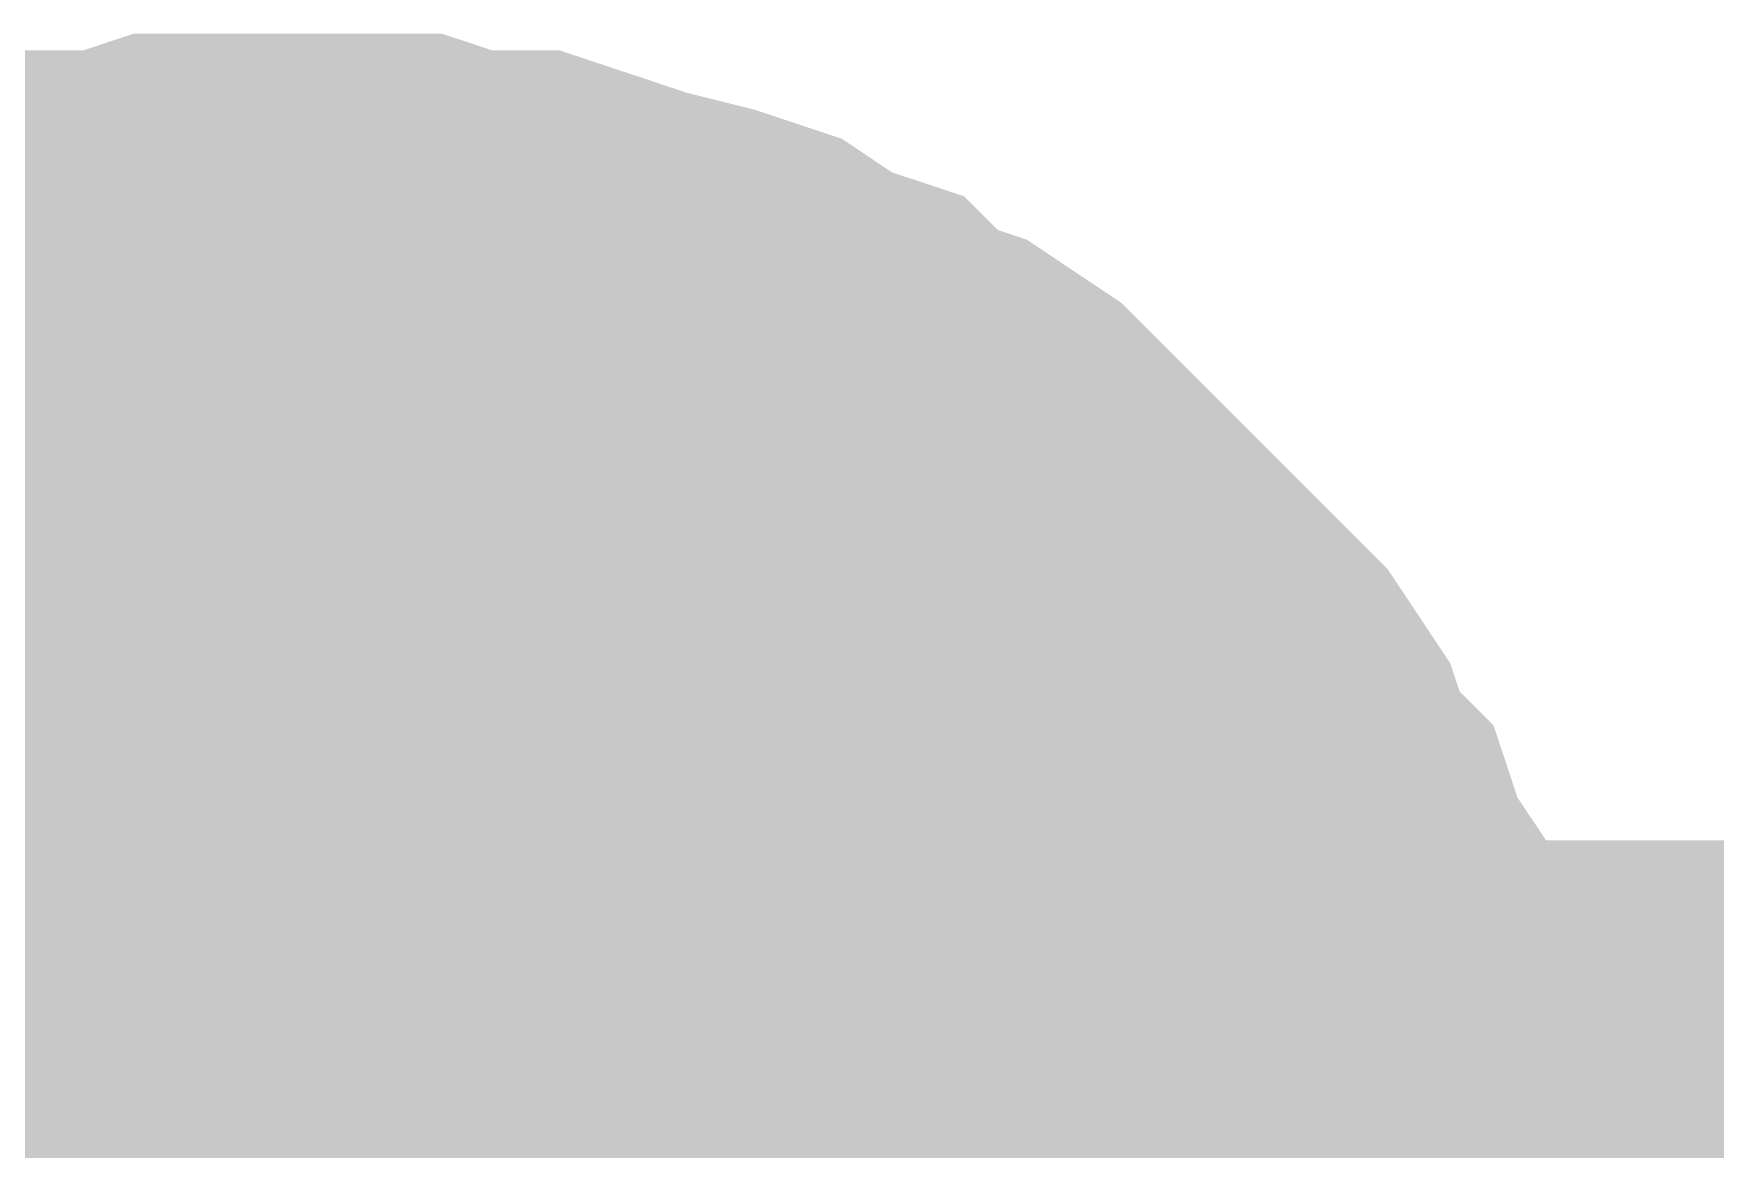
# Model space of a CAD drawing. Header units: inches. Extents: x 0 to 841, y 0 to 594.
# Drawn here: x 302.337 to 303.459, y 542.658 to 543.403 of the extents above; entities that cross this region are included whole.
import ezdxf

# ---------------------------------------------------------------- set-up
doc = ezdxf.new("R2010")
doc.units = ezdxf.units.IN
doc.layers.add('Sheet', color=255, linetype='Continuous')

msp = doc.modelspace()

# ---------------------------------------------------------------- linework, layer by layer
at = {"layer": 'Sheet'}
for points in [[(302.181, 543.1749, 0.2997, 0.2997, 0), (302.2147, 543.1974, 0.2997, 0.2997, 0), (302.2484, 543.2086, 0.2997, 0.2997, 0), (302.2821, 543.2198, 0.2997, 0.2997, 0), (302.3158, 543.2311, 0.2997, 0.2997, 0), (302.3495, 543.2423, 0.2997, 0.2997, 0), (302.3944, 543.2423, 0.2997, 0.2997, 0), (302.4281, 543.2535, 0.2997, 0.2997, 0), (302.473, 543.2535, 0.2997, 0.2997, 0), (302.5067, 543.2535, 0.2997, 0.2997, 0)], [(302.181, 543.1749, 0.2997, 0.2997, 0), (302.2147, 543.1974, 0.2997, 0.2997, 0), (302.2484, 543.2086, 0.2997, 0.2997, 0), (302.2821, 543.2198, 0.2997, 0.2997, 0), (302.3158, 543.2311, 0.2997, 0.2997, 0), (302.3495, 543.2423, 0.2997, 0.2997, 0), (302.3944, 543.2423, 0.2997, 0.2997, 0), (302.4281, 543.2535, 0.2997, 0.2997, 0), (302.473, 543.2535, 0.2997, 0.2997, 0), (302.5067, 543.2535, 0.2997, 0.2997, 0)], [(302.181, 543.1749, 0.2997, 0.2997, 0), (302.2147, 543.1974, 0.2997, 0.2997, 0), (302.2484, 543.2086, 0.2997, 0.2997, 0), (302.2821, 543.2198, 0.2997, 0.2997, 0), (302.3158, 543.2311, 0.2997, 0.2997, 0), (302.3495, 543.2423, 0.2997, 0.2997, 0), (302.3944, 543.2423, 0.2997, 0.2997, 0), (302.4281, 543.2535, 0.2997, 0.2997, 0), (302.473, 543.2535, 0.2997, 0.2997, 0), (302.5067, 543.2535, 0.2997, 0.2997, 0)], [(302.181, 543.1749, 0.2997, 0.2997, 0), (302.2147, 543.1974, 0.2997, 0.2997, 0), (302.2484, 543.2086, 0.2997, 0.2997, 0), (302.2821, 543.2198, 0.2997, 0.2997, 0), (302.3158, 543.2311, 0.2997, 0.2997, 0), (302.3495, 543.2423, 0.2997, 0.2997, 0), (302.3944, 543.2423, 0.2997, 0.2997, 0), (302.4281, 543.2535, 0.2997, 0.2997, 0), (302.473, 543.2535, 0.2997, 0.2997, 0), (302.5067, 543.2535, 0.2997, 0.2997, 0)], [(302.181, 543.1749, 0.2997, 0.2997, 0), (302.2147, 543.1974, 0.2997, 0.2997, 0), (302.2484, 543.2086, 0.2997, 0.2997, 0), (302.2821, 543.2198, 0.2997, 0.2997, 0), (302.3158, 543.2311, 0.2997, 0.2997, 0), (302.3495, 543.2423, 0.2997, 0.2997, 0), (302.3944, 543.2423, 0.2997, 0.2997, 0), (302.4281, 543.2535, 0.2997, 0.2997, 0), (302.473, 543.2535, 0.2997, 0.2997, 0), (302.5067, 543.2535, 0.2997, 0.2997, 0)], [(302.5067, 543.2535, 0.2997, 0.2997, 0), (302.5067, 543.2535, 0.2997, 0.2997, 0)], [(302.5067, 543.2535, 0.2997, 0.2997, 0), (302.5516, 543.2535, 0.2997, 0.2997, 0), (302.5853, 543.2535, 0.2997, 0.2997, 0), (302.619, 543.2423, 0.2997, 0.2997, 0), (302.6639, 543.2423, 0.2997, 0.2997, 0), (302.6976, 543.2311, 0.2997, 0.2997, 0), (302.7313, 543.2198, 0.2997, 0.2997, 0), (302.7762, 543.2086, 0.2997, 0.2997, 0), (302.8099, 543.1974, 0.2997, 0.2997, 0), (302.8435, 543.1749, 0.2997, 0.2997, 0), (302.8772, 543.1637, 0.2997, 0.2997, 0), (302.8997, 543.1412, 0.2997, 0.2997, 0), (302.9334, 543.13, 0.2997, 0.2997, 0), (302.9671, 543.1075, 0.2997, 0.2997, 0), (302.9895, 543.0851, 0.2997, 0.2997, 0), (303.0232, 543.0514, 0.2997, 0.2997, 0), (303.0457, 543.0289, 0.2997, 0.2997, 0), (303.0681, 543.0065, 0.2997, 0.2997, 0), (303.1018, 542.9728, 0.2997, 0.2997, 0), (303.1243, 542.9503, 0.2997, 0.2997, 0), (303.1467, 542.9166, 0.2997, 0.2997, 0), (303.158, 542.8829, 0.2997, 0.2997, 0), (303.1804, 542.8605, 0.2997, 0.2997, 0), (303.1916, 542.8268, 0.2997, 0.2997, 0), (303.2141, 542.7931, 0.2997, 0.2997, 0), (303.2253, 542.7594, 0.2997, 0.2997, 0), (303.2366, 542.7145, 0.2997, 0.2997, 0), (303.2478, 542.6808, 0.2997, 0.2997, 0), (303.259, 542.6471, 0.2997, 0.2997, 0), (303.259, 542.6022, 0.2997, 0.2997, 0), (303.2702, 542.5685, 0.2997, 0.2997, 0), (303.2702, 542.5348, 0.2997, 0.2997, 0), (303.2702, 542.4899, 0.2997, 0.2997, 0)], [(302.5067, 543.2535, 0.2997, 0.2997, 0), (302.5067, 543.2535, 0.2997, 0.2997, 0)], [(302.5067, 543.2535, 0.2997, 0.2997, 0), (302.5516, 543.2535, 0.2997, 0.2997, 0), (302.5853, 543.2535, 0.2997, 0.2997, 0), (302.619, 543.2423, 0.2997, 0.2997, 0), (302.6639, 543.2423, 0.2997, 0.2997, 0), (302.6976, 543.2311, 0.2997, 0.2997, 0), (302.7313, 543.2198, 0.2997, 0.2997, 0), (302.7762, 543.2086, 0.2997, 0.2997, 0), (302.8099, 543.1974, 0.2997, 0.2997, 0), (302.8435, 543.1749, 0.2997, 0.2997, 0), (302.8772, 543.1637, 0.2997, 0.2997, 0), (302.8997, 543.1412, 0.2997, 0.2997, 0), (302.9334, 543.13, 0.2997, 0.2997, 0), (302.9671, 543.1075, 0.2997, 0.2997, 0), (302.9895, 543.0851, 0.2997, 0.2997, 0), (303.0232, 543.0514, 0.2997, 0.2997, 0), (303.0457, 543.0289, 0.2997, 0.2997, 0), (303.0681, 543.0065, 0.2997, 0.2997, 0), (303.1018, 542.9728, 0.2997, 0.2997, 0), (303.1243, 542.9503, 0.2997, 0.2997, 0), (303.1467, 542.9166, 0.2997, 0.2997, 0), (303.158, 542.8829, 0.2997, 0.2997, 0), (303.1804, 542.8605, 0.2997, 0.2997, 0), (303.1916, 542.8268, 0.2997, 0.2997, 0), (303.2141, 542.7931, 0.2997, 0.2997, 0), (303.2253, 542.7594, 0.2997, 0.2997, 0), (303.2366, 542.7145, 0.2997, 0.2997, 0), (303.2478, 542.6808, 0.2997, 0.2997, 0), (303.259, 542.6471, 0.2997, 0.2997, 0), (303.259, 542.6022, 0.2997, 0.2997, 0), (303.2702, 542.5685, 0.2997, 0.2997, 0), (303.2702, 542.5348, 0.2997, 0.2997, 0), (303.2702, 542.4899, 0.2997, 0.2997, 0)], [(302.5067, 543.2535, 0.2997, 0.2997, 0), (302.5067, 543.2535, 0.2997, 0.2997, 0)], [(302.5067, 543.2535, 0.2997, 0.2997, 0), (302.5516, 543.2535, 0.2997, 0.2997, 0), (302.5853, 543.2535, 0.2997, 0.2997, 0), (302.619, 543.2423, 0.2997, 0.2997, 0), (302.6639, 543.2423, 0.2997, 0.2997, 0), (302.6976, 543.2311, 0.2997, 0.2997, 0), (302.7313, 543.2198, 0.2997, 0.2997, 0), (302.7762, 543.2086, 0.2997, 0.2997, 0), (302.8099, 543.1974, 0.2997, 0.2997, 0), (302.8435, 543.1749, 0.2997, 0.2997, 0), (302.8772, 543.1637, 0.2997, 0.2997, 0), (302.8997, 543.1412, 0.2997, 0.2997, 0), (302.9334, 543.13, 0.2997, 0.2997, 0), (302.9671, 543.1075, 0.2997, 0.2997, 0), (302.9895, 543.0851, 0.2997, 0.2997, 0), (303.0232, 543.0514, 0.2997, 0.2997, 0), (303.0457, 543.0289, 0.2997, 0.2997, 0), (303.0681, 543.0065, 0.2997, 0.2997, 0), (303.1018, 542.9728, 0.2997, 0.2997, 0), (303.1243, 542.9503, 0.2997, 0.2997, 0), (303.1467, 542.9166, 0.2997, 0.2997, 0), (303.158, 542.8829, 0.2997, 0.2997, 0), (303.1804, 542.8605, 0.2997, 0.2997, 0), (303.1916, 542.8268, 0.2997, 0.2997, 0), (303.2141, 542.7931, 0.2997, 0.2997, 0), (303.2253, 542.7594, 0.2997, 0.2997, 0), (303.2366, 542.7145, 0.2997, 0.2997, 0), (303.2478, 542.6808, 0.2997, 0.2997, 0), (303.259, 542.6471, 0.2997, 0.2997, 0), (303.259, 542.6022, 0.2997, 0.2997, 0), (303.2702, 542.5685, 0.2997, 0.2997, 0), (303.2702, 542.5348, 0.2997, 0.2997, 0), (303.2702, 542.4899, 0.2997, 0.2997, 0)], [(302.5067, 543.2535, 0.2997, 0.2997, 0), (302.5067, 543.2535, 0.2997, 0.2997, 0)], [(302.5067, 543.2535, 0.2997, 0.2997, 0), (302.5516, 543.2535, 0.2997, 0.2997, 0), (302.5853, 543.2535, 0.2997, 0.2997, 0), (302.619, 543.2423, 0.2997, 0.2997, 0), (302.6639, 543.2423, 0.2997, 0.2997, 0), (302.6976, 543.2311, 0.2997, 0.2997, 0), (302.7313, 543.2198, 0.2997, 0.2997, 0), (302.7762, 543.2086, 0.2997, 0.2997, 0), (302.8099, 543.1974, 0.2997, 0.2997, 0), (302.8435, 543.1749, 0.2997, 0.2997, 0), (302.8772, 543.1637, 0.2997, 0.2997, 0), (302.8997, 543.1412, 0.2997, 0.2997, 0), (302.9334, 543.13, 0.2997, 0.2997, 0), (302.9671, 543.1075, 0.2997, 0.2997, 0), (302.9895, 543.0851, 0.2997, 0.2997, 0), (303.0232, 543.0514, 0.2997, 0.2997, 0), (303.0457, 543.0289, 0.2997, 0.2997, 0), (303.0681, 543.0065, 0.2997, 0.2997, 0), (303.1018, 542.9728, 0.2997, 0.2997, 0), (303.1243, 542.9503, 0.2997, 0.2997, 0), (303.1467, 542.9166, 0.2997, 0.2997, 0), (303.158, 542.8829, 0.2997, 0.2997, 0), (303.1804, 542.8605, 0.2997, 0.2997, 0), (303.1916, 542.8268, 0.2997, 0.2997, 0), (303.2141, 542.7931, 0.2997, 0.2997, 0), (303.2253, 542.7594, 0.2997, 0.2997, 0), (303.2366, 542.7145, 0.2997, 0.2997, 0), (303.2478, 542.6808, 0.2997, 0.2997, 0), (303.259, 542.6471, 0.2997, 0.2997, 0), (303.259, 542.6022, 0.2997, 0.2997, 0), (303.2702, 542.5685, 0.2997, 0.2997, 0), (303.2702, 542.5348, 0.2997, 0.2997, 0), (303.2702, 542.4899, 0.2997, 0.2997, 0)], [(302.5067, 543.2535, 0.2997, 0.2997, 0), (302.5067, 543.2535, 0.2997, 0.2997, 0)], [(302.5067, 543.2535, 0.2997, 0.2997, 0), (302.5516, 543.2535, 0.2997, 0.2997, 0), (302.5853, 543.2535, 0.2997, 0.2997, 0), (302.619, 543.2423, 0.2997, 0.2997, 0), (302.6639, 543.2423, 0.2997, 0.2997, 0), (302.6976, 543.2311, 0.2997, 0.2997, 0), (302.7313, 543.2198, 0.2997, 0.2997, 0), (302.7762, 543.2086, 0.2997, 0.2997, 0), (302.8099, 543.1974, 0.2997, 0.2997, 0), (302.8435, 543.1749, 0.2997, 0.2997, 0), (302.8772, 543.1637, 0.2997, 0.2997, 0), (302.8997, 543.1412, 0.2997, 0.2997, 0), (302.9334, 543.13, 0.2997, 0.2997, 0), (302.9671, 543.1075, 0.2997, 0.2997, 0), (302.9895, 543.0851, 0.2997, 0.2997, 0), (303.0232, 543.0514, 0.2997, 0.2997, 0), (303.0457, 543.0289, 0.2997, 0.2997, 0), (303.0681, 543.0065, 0.2997, 0.2997, 0), (303.1018, 542.9728, 0.2997, 0.2997, 0), (303.1243, 542.9503, 0.2997, 0.2997, 0), (303.1467, 542.9166, 0.2997, 0.2997, 0), (303.158, 542.8829, 0.2997, 0.2997, 0), (303.1804, 542.8605, 0.2997, 0.2997, 0), (303.1916, 542.8268, 0.2997, 0.2997, 0), (303.2141, 542.7931, 0.2997, 0.2997, 0), (303.2253, 542.7594, 0.2997, 0.2997, 0), (303.2366, 542.7145, 0.2997, 0.2997, 0), (303.2478, 542.6808, 0.2997, 0.2997, 0), (303.259, 542.6471, 0.2997, 0.2997, 0), (303.259, 542.6022, 0.2997, 0.2997, 0), (303.2702, 542.5685, 0.2997, 0.2997, 0), (303.2702, 542.5348, 0.2997, 0.2997, 0), (303.2702, 542.4899, 0.2997, 0.2997, 0)], [(302.2821, 543.2198, 0.0991, 0.0991, 0), (302.3158, 543.2311, 0.0991, 0.0991, 0), (302.3495, 543.2423, 0.0991, 0.0991, 0), (302.3944, 543.2423, 0.0991, 0.0991, 0), (302.4281, 543.2535, 0.0991, 0.0991, 0), (302.473, 543.2535, 0.0991, 0.0991, 0), (302.5067, 543.2535, 0.0991, 0.0991, 0)], [(302.2821, 543.2198, 0.0991, 0.0991, 0), (302.3158, 543.2311, 0.0991, 0.0991, 0), (302.3495, 543.2423, 0.0991, 0.0991, 0), (302.3944, 543.2423, 0.0991, 0.0991, 0), (302.4281, 543.2535, 0.0991, 0.0991, 0), (302.473, 543.2535, 0.0991, 0.0991, 0), (302.5067, 543.2535, 0.0991, 0.0991, 0)], [(302.2821, 543.2198, 0.0991, 0.0991, 0), (302.3158, 543.2311, 0.0991, 0.0991, 0), (302.3495, 543.2423, 0.0991, 0.0991, 0), (302.3944, 543.2423, 0.0991, 0.0991, 0), (302.4281, 543.2535, 0.0991, 0.0991, 0), (302.473, 543.2535, 0.0991, 0.0991, 0), (302.5067, 543.2535, 0.0991, 0.0991, 0)], [(302.2821, 543.2198, 0.0991, 0.0991, 0), (302.3158, 543.2311, 0.0991, 0.0991, 0), (302.3495, 543.2423, 0.0991, 0.0991, 0), (302.3944, 543.2423, 0.0991, 0.0991, 0), (302.4281, 543.2535, 0.0991, 0.0991, 0), (302.473, 543.2535, 0.0991, 0.0991, 0), (302.5067, 543.2535, 0.0991, 0.0991, 0)], [(302.2821, 543.2198, 0.0991, 0.0991, 0), (302.3158, 543.2311, 0.0991, 0.0991, 0), (302.3495, 543.2423, 0.0991, 0.0991, 0), (302.3944, 543.2423, 0.0991, 0.0991, 0), (302.4281, 543.2535, 0.0991, 0.0991, 0), (302.473, 543.2535, 0.0991, 0.0991, 0), (302.5067, 543.2535, 0.0991, 0.0991, 0)], [(302.5067, 543.2535, 0.0991, 0.0991, 0), (302.5067, 543.2535, 0.0991, 0.0991, 0)], [(302.5067, 543.2535, 0.0991, 0.0991, 0), (302.5516, 543.2535, 0.0991, 0.0991, 0), (302.5853, 543.2535, 0.0991, 0.0991, 0), (302.619, 543.2423, 0.0991, 0.0991, 0), (302.6639, 543.2423, 0.0991, 0.0991, 0), (302.6976, 543.2311, 0.0991, 0.0991, 0), (302.7313, 543.2198, 0.0991, 0.0991, 0), (302.7762, 543.2086, 0.0991, 0.0991, 0), (302.8099, 543.1974, 0.0991, 0.0991, 0), (302.8435, 543.1749, 0.0991, 0.0991, 0), (302.8772, 543.1637, 0.0991, 0.0991, 0), (302.8997, 543.1412, 0.0991, 0.0991, 0), (302.9334, 543.13, 0.0991, 0.0991, 0), (302.9671, 543.1075, 0.0991, 0.0991, 0), (302.9895, 543.0851, 0.0991, 0.0991, 0), (303.0232, 543.0514, 0.0991, 0.0991, 0), (303.0457, 543.0289, 0.0991, 0.0991, 0), (303.0681, 543.0065, 0.0991, 0.0991, 0), (303.1018, 542.9728, 0.0991, 0.0991, 0), (303.1243, 542.9503, 0.0991, 0.0991, 0), (303.1467, 542.9166, 0.0991, 0.0991, 0), (303.158, 542.8829, 0.0991, 0.0991, 0), (303.1804, 542.8605, 0.0991, 0.0991, 0), (303.1916, 542.8268, 0.0991, 0.0991, 0), (303.2141, 542.7931, 0.0991, 0.0991, 0), (303.2253, 542.7594, 0.0991, 0.0991, 0), (303.2366, 542.7145, 0.0991, 0.0991, 0), (303.2478, 542.6808, 0.0991, 0.0991, 0), (303.259, 542.6471, 0.0991, 0.0991, 0), (303.259, 542.6022, 0.0991, 0.0991, 0)], [(302.5067, 543.2535, 0.0991, 0.0991, 0), (302.5067, 543.2535, 0.0991, 0.0991, 0)], [(302.5067, 543.2535, 0.0991, 0.0991, 0), (302.5516, 543.2535, 0.0991, 0.0991, 0), (302.5853, 543.2535, 0.0991, 0.0991, 0), (302.619, 543.2423, 0.0991, 0.0991, 0), (302.6639, 543.2423, 0.0991, 0.0991, 0), (302.6976, 543.2311, 0.0991, 0.0991, 0), (302.7313, 543.2198, 0.0991, 0.0991, 0), (302.7762, 543.2086, 0.0991, 0.0991, 0), (302.8099, 543.1974, 0.0991, 0.0991, 0), (302.8435, 543.1749, 0.0991, 0.0991, 0), (302.8772, 543.1637, 0.0991, 0.0991, 0), (302.8997, 543.1412, 0.0991, 0.0991, 0), (302.9334, 543.13, 0.0991, 0.0991, 0), (302.9671, 543.1075, 0.0991, 0.0991, 0), (302.9895, 543.0851, 0.0991, 0.0991, 0), (303.0232, 543.0514, 0.0991, 0.0991, 0), (303.0457, 543.0289, 0.0991, 0.0991, 0), (303.0681, 543.0065, 0.0991, 0.0991, 0), (303.1018, 542.9728, 0.0991, 0.0991, 0), (303.1243, 542.9503, 0.0991, 0.0991, 0), (303.1467, 542.9166, 0.0991, 0.0991, 0), (303.158, 542.8829, 0.0991, 0.0991, 0), (303.1804, 542.8605, 0.0991, 0.0991, 0), (303.1916, 542.8268, 0.0991, 0.0991, 0), (303.2141, 542.7931, 0.0991, 0.0991, 0), (303.2253, 542.7594, 0.0991, 0.0991, 0), (303.2366, 542.7145, 0.0991, 0.0991, 0), (303.2478, 542.6808, 0.0991, 0.0991, 0), (303.259, 542.6471, 0.0991, 0.0991, 0), (303.259, 542.6022, 0.0991, 0.0991, 0)], [(302.5067, 543.2535, 0.0991, 0.0991, 0), (302.5067, 543.2535, 0.0991, 0.0991, 0)], [(302.5067, 543.2535, 0.0991, 0.0991, 0), (302.5516, 543.2535, 0.0991, 0.0991, 0), (302.5853, 543.2535, 0.0991, 0.0991, 0), (302.619, 543.2423, 0.0991, 0.0991, 0), (302.6639, 543.2423, 0.0991, 0.0991, 0), (302.6976, 543.2311, 0.0991, 0.0991, 0), (302.7313, 543.2198, 0.0991, 0.0991, 0), (302.7762, 543.2086, 0.0991, 0.0991, 0), (302.8099, 543.1974, 0.0991, 0.0991, 0), (302.8435, 543.1749, 0.0991, 0.0991, 0), (302.8772, 543.1637, 0.0991, 0.0991, 0), (302.8997, 543.1412, 0.0991, 0.0991, 0), (302.9334, 543.13, 0.0991, 0.0991, 0), (302.9671, 543.1075, 0.0991, 0.0991, 0), (302.9895, 543.0851, 0.0991, 0.0991, 0), (303.0232, 543.0514, 0.0991, 0.0991, 0), (303.0457, 543.0289, 0.0991, 0.0991, 0), (303.0681, 543.0065, 0.0991, 0.0991, 0), (303.1018, 542.9728, 0.0991, 0.0991, 0), (303.1243, 542.9503, 0.0991, 0.0991, 0), (303.1467, 542.9166, 0.0991, 0.0991, 0), (303.158, 542.8829, 0.0991, 0.0991, 0), (303.1804, 542.8605, 0.0991, 0.0991, 0), (303.1916, 542.8268, 0.0991, 0.0991, 0), (303.2141, 542.7931, 0.0991, 0.0991, 0), (303.2253, 542.7594, 0.0991, 0.0991, 0), (303.2366, 542.7145, 0.0991, 0.0991, 0), (303.2478, 542.6808, 0.0991, 0.0991, 0), (303.259, 542.6471, 0.0991, 0.0991, 0), (303.259, 542.6022, 0.0991, 0.0991, 0)], [(302.5067, 543.2535, 0.0991, 0.0991, 0), (302.5067, 543.2535, 0.0991, 0.0991, 0)], [(302.5067, 543.2535, 0.0991, 0.0991, 0), (302.5516, 543.2535, 0.0991, 0.0991, 0), (302.5853, 543.2535, 0.0991, 0.0991, 0), (302.619, 543.2423, 0.0991, 0.0991, 0), (302.6639, 543.2423, 0.0991, 0.0991, 0), (302.6976, 543.2311, 0.0991, 0.0991, 0), (302.7313, 543.2198, 0.0991, 0.0991, 0), (302.7762, 543.2086, 0.0991, 0.0991, 0), (302.8099, 543.1974, 0.0991, 0.0991, 0), (302.8435, 543.1749, 0.0991, 0.0991, 0), (302.8772, 543.1637, 0.0991, 0.0991, 0), (302.8997, 543.1412, 0.0991, 0.0991, 0), (302.9334, 543.13, 0.0991, 0.0991, 0), (302.9671, 543.1075, 0.0991, 0.0991, 0), (302.9895, 543.0851, 0.0991, 0.0991, 0), (303.0232, 543.0514, 0.0991, 0.0991, 0), (303.0457, 543.0289, 0.0991, 0.0991, 0), (303.0681, 543.0065, 0.0991, 0.0991, 0), (303.1018, 542.9728, 0.0991, 0.0991, 0), (303.1243, 542.9503, 0.0991, 0.0991, 0), (303.1467, 542.9166, 0.0991, 0.0991, 0), (303.158, 542.8829, 0.0991, 0.0991, 0), (303.1804, 542.8605, 0.0991, 0.0991, 0), (303.1916, 542.8268, 0.0991, 0.0991, 0), (303.2141, 542.7931, 0.0991, 0.0991, 0), (303.2253, 542.7594, 0.0991, 0.0991, 0), (303.2366, 542.7145, 0.0991, 0.0991, 0), (303.2478, 542.6808, 0.0991, 0.0991, 0), (303.259, 542.6471, 0.0991, 0.0991, 0), (303.259, 542.6022, 0.0991, 0.0991, 0)], [(302.5067, 543.2535, 0.0991, 0.0991, 0), (302.5067, 543.2535, 0.0991, 0.0991, 0)], [(302.5067, 543.2535, 0.0991, 0.0991, 0), (302.5516, 543.2535, 0.0991, 0.0991, 0), (302.5853, 543.2535, 0.0991, 0.0991, 0), (302.619, 543.2423, 0.0991, 0.0991, 0), (302.6639, 543.2423, 0.0991, 0.0991, 0), (302.6976, 543.2311, 0.0991, 0.0991, 0), (302.7313, 543.2198, 0.0991, 0.0991, 0), (302.7762, 543.2086, 0.0991, 0.0991, 0), (302.8099, 543.1974, 0.0991, 0.0991, 0), (302.8435, 543.1749, 0.0991, 0.0991, 0), (302.8772, 543.1637, 0.0991, 0.0991, 0), (302.8997, 543.1412, 0.0991, 0.0991, 0), (302.9334, 543.13, 0.0991, 0.0991, 0), (302.9671, 543.1075, 0.0991, 0.0991, 0), (302.9895, 543.0851, 0.0991, 0.0991, 0), (303.0232, 543.0514, 0.0991, 0.0991, 0), (303.0457, 543.0289, 0.0991, 0.0991, 0), (303.0681, 543.0065, 0.0991, 0.0991, 0), (303.1018, 542.9728, 0.0991, 0.0991, 0), (303.1243, 542.9503, 0.0991, 0.0991, 0), (303.1467, 542.9166, 0.0991, 0.0991, 0), (303.158, 542.8829, 0.0991, 0.0991, 0), (303.1804, 542.8605, 0.0991, 0.0991, 0), (303.1916, 542.8268, 0.0991, 0.0991, 0), (303.2141, 542.7931, 0.0991, 0.0991, 0), (303.2253, 542.7594, 0.0991, 0.0991, 0), (303.2366, 542.7145, 0.0991, 0.0991, 0), (303.2478, 542.6808, 0.0991, 0.0991, 0), (303.259, 542.6471, 0.0991, 0.0991, 0), (303.259, 542.6022, 0.0991, 0.0991, 0)], [(302.1698, 542.8717, 0.2997, 0.2997, 0), (302.1923, 542.8829, 0.2997, 0.2997, 0), (302.2035, 542.9054, 0.2997, 0.2997, 0), (302.226, 542.9166, 0.2997, 0.2997, 0), (302.2484, 542.9279, 0.2997, 0.2997, 0), (302.2709, 542.9391, 0.2997, 0.2997, 0), (302.2933, 542.9503, 0.2997, 0.2997, 0), (302.3158, 542.9615, 0.2997, 0.2997, 0), (302.3382, 542.9728, 0.2997, 0.2997, 0), (302.3607, 542.984, 0.2997, 0.2997, 0), (302.3832, 542.9952, 0.2997, 0.2997, 0), (302.4056, 542.9952, 0.2997, 0.2997, 0), (302.4281, 542.9952, 0.2997, 0.2997, 0), (302.4618, 543.0065, 0.2997, 0.2997, 0), (302.4842, 543.0065, 0.2997, 0.2997, 0), (302.5067, 543.0065, 0.2997, 0.2997, 0)], [(302.1698, 542.8717, 0.2997, 0.2997, 0), (302.1923, 542.8829, 0.2997, 0.2997, 0), (302.2035, 542.9054, 0.2997, 0.2997, 0), (302.226, 542.9166, 0.2997, 0.2997, 0), (302.2484, 542.9279, 0.2997, 0.2997, 0), (302.2709, 542.9391, 0.2997, 0.2997, 0), (302.2933, 542.9503, 0.2997, 0.2997, 0), (302.3158, 542.9615, 0.2997, 0.2997, 0), (302.3382, 542.9728, 0.2997, 0.2997, 0), (302.3607, 542.984, 0.2997, 0.2997, 0), (302.3832, 542.9952, 0.2997, 0.2997, 0), (302.4056, 542.9952, 0.2997, 0.2997, 0), (302.4281, 542.9952, 0.2997, 0.2997, 0), (302.4618, 543.0065, 0.2997, 0.2997, 0), (302.4842, 543.0065, 0.2997, 0.2997, 0), (302.5067, 543.0065, 0.2997, 0.2997, 0)], [(302.1698, 542.8717, 0.2997, 0.2997, 0), (302.1923, 542.8829, 0.2997, 0.2997, 0), (302.2035, 542.9054, 0.2997, 0.2997, 0), (302.226, 542.9166, 0.2997, 0.2997, 0), (302.2484, 542.9279, 0.2997, 0.2997, 0), (302.2709, 542.9391, 0.2997, 0.2997, 0), (302.2933, 542.9503, 0.2997, 0.2997, 0), (302.3158, 542.9615, 0.2997, 0.2997, 0), (302.3382, 542.9728, 0.2997, 0.2997, 0), (302.3607, 542.984, 0.2997, 0.2997, 0), (302.3832, 542.9952, 0.2997, 0.2997, 0), (302.4056, 542.9952, 0.2997, 0.2997, 0), (302.4281, 542.9952, 0.2997, 0.2997, 0), (302.4618, 543.0065, 0.2997, 0.2997, 0), (302.4842, 543.0065, 0.2997, 0.2997, 0), (302.5067, 543.0065, 0.2997, 0.2997, 0)], [(302.5067, 543.0065, 0.2997, 0.2997, 0), (302.5067, 543.0065, 0.2997, 0.2997, 0)], [(302.5067, 543.0065, 0.2997, 0.2997, 0), (302.5291, 543.0065, 0.2997, 0.2997, 0), (302.5628, 543.0065, 0.2997, 0.2997, 0), (302.5853, 542.9952, 0.2997, 0.2997, 0), (302.6077, 542.9952, 0.2997, 0.2997, 0), (302.6302, 542.9952, 0.2997, 0.2997, 0), (302.6639, 542.984, 0.2997, 0.2997, 0), (302.6863, 542.9728, 0.2997, 0.2997, 0), (302.7088, 542.9615, 0.2997, 0.2997, 0), (302.7313, 542.9503, 0.2997, 0.2997, 0), (302.7537, 542.9391, 0.2997, 0.2997, 0), (302.7762, 542.9279, 0.2997, 0.2997, 0), (302.7986, 542.9166, 0.2997, 0.2997, 0), (302.8099, 542.9054, 0.2997, 0.2997, 0), (302.8323, 542.8829, 0.2997, 0.2997, 0), (302.8548, 542.8717, 0.2997, 0.2997, 0), (302.866, 542.8493, 0.2997, 0.2997, 0), (302.8885, 542.838, 0.2997, 0.2997, 0), (302.8997, 542.8156, 0.2997, 0.2997, 0), (302.9221, 542.7931, 0.2997, 0.2997, 0), (302.9334, 542.7819, 0.2997, 0.2997, 0), (302.9446, 542.7594, 0.2997, 0.2997, 0), (302.9558, 542.737, 0.2997, 0.2997, 0), (302.9671, 542.7145, 0.2997, 0.2997, 0), (302.9783, 542.692, 0.2997, 0.2997, 0), (302.9895, 542.6696, 0.2997, 0.2997, 0), (303.0007, 542.6471, 0.2997, 0.2997, 0), (303.012, 542.6134, 0.2997, 0.2997, 0), (303.012, 542.591, 0.2997, 0.2997, 0), (303.012, 542.5685, 0.2997, 0.2997, 0), (303.0232, 542.5461, 0.2997, 0.2997, 0), (303.0232, 542.5124, 0.2997, 0.2997, 0), (303.0232, 542.4899, 0.2997, 0.2997, 0)], [(302.5067, 543.0065, 0.2997, 0.2997, 0), (302.5067, 543.0065, 0.2997, 0.2997, 0)], [(302.5067, 543.0065, 0.2997, 0.2997, 0), (302.5291, 543.0065, 0.2997, 0.2997, 0), (302.5628, 543.0065, 0.2997, 0.2997, 0), (302.5853, 542.9952, 0.2997, 0.2997, 0), (302.6077, 542.9952, 0.2997, 0.2997, 0), (302.6302, 542.9952, 0.2997, 0.2997, 0), (302.6639, 542.984, 0.2997, 0.2997, 0), (302.6863, 542.9728, 0.2997, 0.2997, 0), (302.7088, 542.9615, 0.2997, 0.2997, 0), (302.7313, 542.9503, 0.2997, 0.2997, 0), (302.7537, 542.9391, 0.2997, 0.2997, 0), (302.7762, 542.9279, 0.2997, 0.2997, 0), (302.7986, 542.9166, 0.2997, 0.2997, 0), (302.8099, 542.9054, 0.2997, 0.2997, 0), (302.8323, 542.8829, 0.2997, 0.2997, 0), (302.8548, 542.8717, 0.2997, 0.2997, 0), (302.866, 542.8493, 0.2997, 0.2997, 0), (302.8885, 542.838, 0.2997, 0.2997, 0), (302.8997, 542.8156, 0.2997, 0.2997, 0), (302.9221, 542.7931, 0.2997, 0.2997, 0), (302.9334, 542.7819, 0.2997, 0.2997, 0), (302.9446, 542.7594, 0.2997, 0.2997, 0), (302.9558, 542.737, 0.2997, 0.2997, 0), (302.9671, 542.7145, 0.2997, 0.2997, 0), (302.9783, 542.692, 0.2997, 0.2997, 0), (302.9895, 542.6696, 0.2997, 0.2997, 0), (303.0007, 542.6471, 0.2997, 0.2997, 0), (303.012, 542.6134, 0.2997, 0.2997, 0), (303.012, 542.591, 0.2997, 0.2997, 0), (303.012, 542.5685, 0.2997, 0.2997, 0), (303.0232, 542.5461, 0.2997, 0.2997, 0), (303.0232, 542.5124, 0.2997, 0.2997, 0), (303.0232, 542.4899, 0.2997, 0.2997, 0)], [(302.5067, 543.0065, 0.2997, 0.2997, 0), (302.5067, 543.0065, 0.2997, 0.2997, 0)], [(302.5067, 543.0065, 0.2997, 0.2997, 0), (302.5291, 543.0065, 0.2997, 0.2997, 0), (302.5628, 543.0065, 0.2997, 0.2997, 0), (302.5853, 542.9952, 0.2997, 0.2997, 0), (302.6077, 542.9952, 0.2997, 0.2997, 0), (302.6302, 542.9952, 0.2997, 0.2997, 0), (302.6639, 542.984, 0.2997, 0.2997, 0), (302.6863, 542.9728, 0.2997, 0.2997, 0), (302.7088, 542.9615, 0.2997, 0.2997, 0), (302.7313, 542.9503, 0.2997, 0.2997, 0), (302.7537, 542.9391, 0.2997, 0.2997, 0), (302.7762, 542.9279, 0.2997, 0.2997, 0), (302.7986, 542.9166, 0.2997, 0.2997, 0), (302.8099, 542.9054, 0.2997, 0.2997, 0), (302.8323, 542.8829, 0.2997, 0.2997, 0), (302.8548, 542.8717, 0.2997, 0.2997, 0), (302.866, 542.8493, 0.2997, 0.2997, 0), (302.8885, 542.838, 0.2997, 0.2997, 0), (302.8997, 542.8156, 0.2997, 0.2997, 0), (302.9221, 542.7931, 0.2997, 0.2997, 0), (302.9334, 542.7819, 0.2997, 0.2997, 0), (302.9446, 542.7594, 0.2997, 0.2997, 0), (302.9558, 542.737, 0.2997, 0.2997, 0), (302.9671, 542.7145, 0.2997, 0.2997, 0), (302.9783, 542.692, 0.2997, 0.2997, 0), (302.9895, 542.6696, 0.2997, 0.2997, 0), (303.0007, 542.6471, 0.2997, 0.2997, 0), (303.012, 542.6134, 0.2997, 0.2997, 0), (303.012, 542.591, 0.2997, 0.2997, 0), (303.012, 542.5685, 0.2997, 0.2997, 0), (303.0232, 542.5461, 0.2997, 0.2997, 0), (303.0232, 542.5124, 0.2997, 0.2997, 0), (303.0232, 542.4899, 0.2997, 0.2997, 0)], [(302.2709, 542.9391, 0.0991, 0.0991, 0), (302.2933, 542.9503, 0.0991, 0.0991, 0), (302.3158, 542.9615, 0.0991, 0.0991, 0), (302.3382, 542.9728, 0.0991, 0.0991, 0), (302.3607, 542.984, 0.0991, 0.0991, 0), (302.3832, 542.9952, 0.0991, 0.0991, 0), (302.4056, 542.9952, 0.0991, 0.0991, 0), (302.4281, 542.9952, 0.0991, 0.0991, 0), (302.4618, 543.0065, 0.0991, 0.0991, 0), (302.4842, 543.0065, 0.0991, 0.0991, 0), (302.5067, 543.0065, 0.0991, 0.0991, 0)], [(302.2709, 542.9391, 0.0991, 0.0991, 0), (302.2933, 542.9503, 0.0991, 0.0991, 0), (302.3158, 542.9615, 0.0991, 0.0991, 0), (302.3382, 542.9728, 0.0991, 0.0991, 0), (302.3607, 542.984, 0.0991, 0.0991, 0), (302.3832, 542.9952, 0.0991, 0.0991, 0), (302.4056, 542.9952, 0.0991, 0.0991, 0), (302.4281, 542.9952, 0.0991, 0.0991, 0), (302.4618, 543.0065, 0.0991, 0.0991, 0), (302.4842, 543.0065, 0.0991, 0.0991, 0), (302.5067, 543.0065, 0.0991, 0.0991, 0)], [(302.2709, 542.9391, 0.0991, 0.0991, 0), (302.2933, 542.9503, 0.0991, 0.0991, 0), (302.3158, 542.9615, 0.0991, 0.0991, 0), (302.3382, 542.9728, 0.0991, 0.0991, 0), (302.3607, 542.984, 0.0991, 0.0991, 0), (302.3832, 542.9952, 0.0991, 0.0991, 0), (302.4056, 542.9952, 0.0991, 0.0991, 0), (302.4281, 542.9952, 0.0991, 0.0991, 0), (302.4618, 543.0065, 0.0991, 0.0991, 0), (302.4842, 543.0065, 0.0991, 0.0991, 0), (302.5067, 543.0065, 0.0991, 0.0991, 0)], [(302.5067, 543.0065, 0.0991, 0.0991, 0), (302.5067, 543.0065, 0.0991, 0.0991, 0)], [(302.5067, 543.0065, 0.0991, 0.0991, 0), (302.5291, 543.0065, 0.0991, 0.0991, 0), (302.5628, 543.0065, 0.0991, 0.0991, 0), (302.5853, 542.9952, 0.0991, 0.0991, 0), (302.6077, 542.9952, 0.0991, 0.0991, 0), (302.6302, 542.9952, 0.0991, 0.0991, 0), (302.6639, 542.984, 0.0991, 0.0991, 0), (302.6863, 542.9728, 0.0991, 0.0991, 0), (302.7088, 542.9615, 0.0991, 0.0991, 0), (302.7313, 542.9503, 0.0991, 0.0991, 0), (302.7537, 542.9391, 0.0991, 0.0991, 0), (302.7762, 542.9279, 0.0991, 0.0991, 0), (302.7986, 542.9166, 0.0991, 0.0991, 0), (302.8099, 542.9054, 0.0991, 0.0991, 0), (302.8323, 542.8829, 0.0991, 0.0991, 0), (302.8548, 542.8717, 0.0991, 0.0991, 0), (302.866, 542.8493, 0.0991, 0.0991, 0), (302.8885, 542.838, 0.0991, 0.0991, 0), (302.8997, 542.8156, 0.0991, 0.0991, 0), (302.9221, 542.7931, 0.0991, 0.0991, 0), (302.9334, 542.7819, 0.0991, 0.0991, 0), (302.9446, 542.7594, 0.0991, 0.0991, 0), (302.9558, 542.737, 0.0991, 0.0991, 0), (302.9671, 542.7145, 0.0991, 0.0991, 0), (302.9783, 542.692, 0.0991, 0.0991, 0), (302.9895, 542.6696, 0.0991, 0.0991, 0), (303.0007, 542.6471, 0.0991, 0.0991, 0), (303.012, 542.6134, 0.0991, 0.0991, 0), (303.012, 542.591, 0.0991, 0.0991, 0)], [(302.5067, 543.0065, 0.0991, 0.0991, 0), (302.5067, 543.0065, 0.0991, 0.0991, 0)], [(302.5067, 543.0065, 0.0991, 0.0991, 0), (302.5291, 543.0065, 0.0991, 0.0991, 0), (302.5628, 543.0065, 0.0991, 0.0991, 0), (302.5853, 542.9952, 0.0991, 0.0991, 0), (302.6077, 542.9952, 0.0991, 0.0991, 0), (302.6302, 542.9952, 0.0991, 0.0991, 0), (302.6639, 542.984, 0.0991, 0.0991, 0), (302.6863, 542.9728, 0.0991, 0.0991, 0), (302.7088, 542.9615, 0.0991, 0.0991, 0), (302.7313, 542.9503, 0.0991, 0.0991, 0), (302.7537, 542.9391, 0.0991, 0.0991, 0), (302.7762, 542.9279, 0.0991, 0.0991, 0), (302.7986, 542.9166, 0.0991, 0.0991, 0), (302.8099, 542.9054, 0.0991, 0.0991, 0), (302.8323, 542.8829, 0.0991, 0.0991, 0), (302.8548, 542.8717, 0.0991, 0.0991, 0), (302.866, 542.8493, 0.0991, 0.0991, 0), (302.8885, 542.838, 0.0991, 0.0991, 0), (302.8997, 542.8156, 0.0991, 0.0991, 0), (302.9221, 542.7931, 0.0991, 0.0991, 0), (302.9334, 542.7819, 0.0991, 0.0991, 0), (302.9446, 542.7594, 0.0991, 0.0991, 0), (302.9558, 542.737, 0.0991, 0.0991, 0), (302.9671, 542.7145, 0.0991, 0.0991, 0), (302.9783, 542.692, 0.0991, 0.0991, 0), (302.9895, 542.6696, 0.0991, 0.0991, 0), (303.0007, 542.6471, 0.0991, 0.0991, 0), (303.012, 542.6134, 0.0991, 0.0991, 0), (303.012, 542.591, 0.0991, 0.0991, 0)], [(302.5067, 543.0065, 0.0991, 0.0991, 0), (302.5067, 543.0065, 0.0991, 0.0991, 0)], [(302.5067, 543.0065, 0.0991, 0.0991, 0), (302.5291, 543.0065, 0.0991, 0.0991, 0), (302.5628, 543.0065, 0.0991, 0.0991, 0), (302.5853, 542.9952, 0.0991, 0.0991, 0), (302.6077, 542.9952, 0.0991, 0.0991, 0), (302.6302, 542.9952, 0.0991, 0.0991, 0), (302.6639, 542.984, 0.0991, 0.0991, 0), (302.6863, 542.9728, 0.0991, 0.0991, 0), (302.7088, 542.9615, 0.0991, 0.0991, 0), (302.7313, 542.9503, 0.0991, 0.0991, 0), (302.7537, 542.9391, 0.0991, 0.0991, 0), (302.7762, 542.9279, 0.0991, 0.0991, 0), (302.7986, 542.9166, 0.0991, 0.0991, 0), (302.8099, 542.9054, 0.0991, 0.0991, 0), (302.8323, 542.8829, 0.0991, 0.0991, 0), (302.8548, 542.8717, 0.0991, 0.0991, 0), (302.866, 542.8493, 0.0991, 0.0991, 0), (302.8885, 542.838, 0.0991, 0.0991, 0), (302.8997, 542.8156, 0.0991, 0.0991, 0), (302.9221, 542.7931, 0.0991, 0.0991, 0), (302.9334, 542.7819, 0.0991, 0.0991, 0), (302.9446, 542.7594, 0.0991, 0.0991, 0), (302.9558, 542.737, 0.0991, 0.0991, 0), (302.9671, 542.7145, 0.0991, 0.0991, 0), (302.9783, 542.692, 0.0991, 0.0991, 0), (302.9895, 542.6696, 0.0991, 0.0991, 0), (303.0007, 542.6471, 0.0991, 0.0991, 0), (303.012, 542.6134, 0.0991, 0.0991, 0), (303.012, 542.591, 0.0991, 0.0991, 0)], [(277.5111, 542.4899, 0.7493, 0.7493, 0), (302.5067, 542.4899, 0.7493, 0.7493, 0)], [(307.5148, 542.4899, 0.7493, 0.7493, 0), (302.5067, 542.4899, 0.7493, 0.7493, 0)], [(302.5067, 537.4927, 0.7493, 0.7493, 0), (302.5067, 542.4899, 0.7493, 0.7493, 0)]]:
    msp.add_lwpolyline(points, format="xyseb", dxfattribs=at)
msp.add_lwpolyline([(302.2459, 542.4999, 0.508, 0.508, 1), (302.7539, 542.4999, 0.508, 0.508, 1)], format="xyseb", close=True, dxfattribs=at)

doc.saveas('drawing.dxf')
